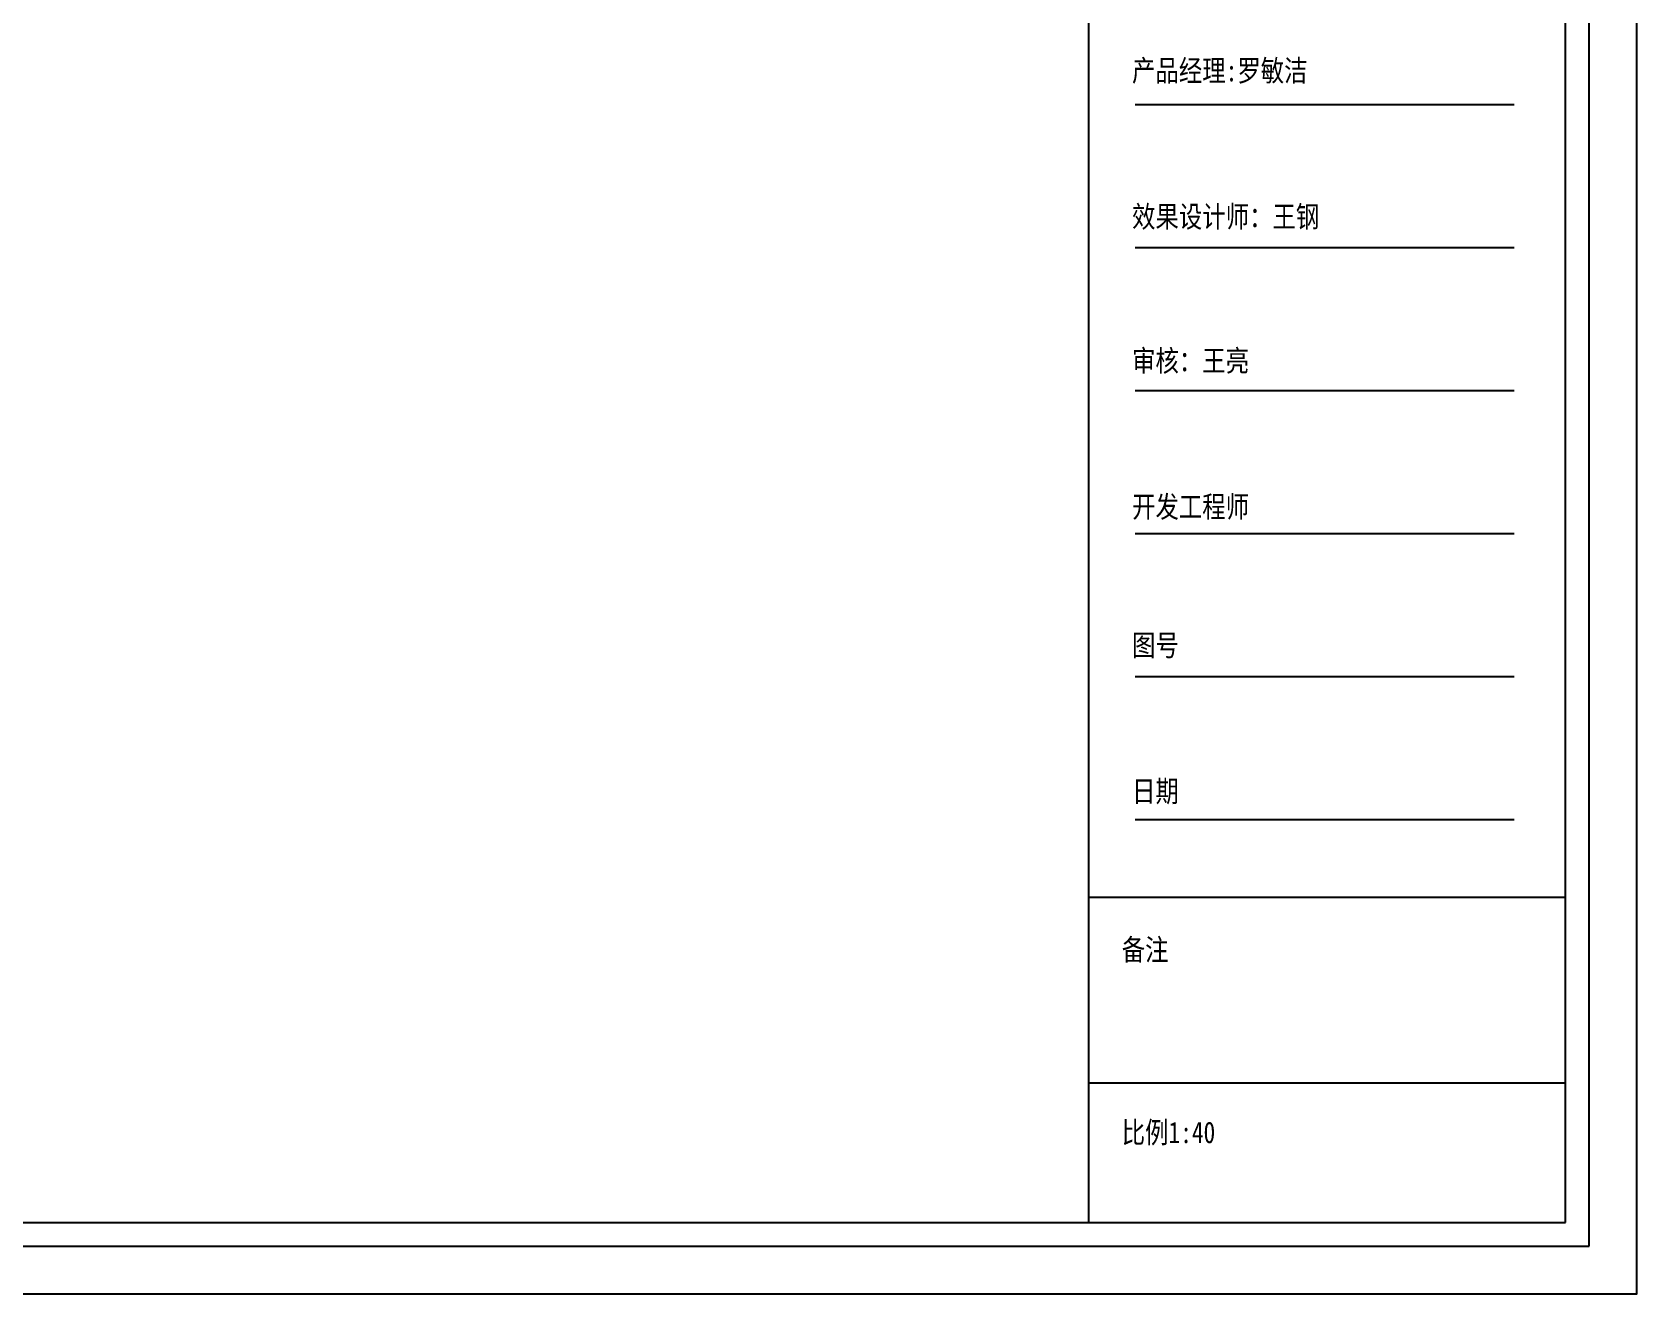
# Model space of a CAD drawing. Extents: x 23971 to 232415, y -48119 to 67869.
# Drawn here: x 189799 to 195275, y 22444 to 26748 of the extents above; entities that cross this region are included whole.
import ezdxf

# ---------------------------------------------------------------- set-up
doc = ezdxf.new("R2010")
doc.units = 0
doc.header["$LTSCALE"] = 1000
doc.header["$MEASUREMENT"] = 0
doc.styles.add('WJ', font='', dxfattribs={"width": 0.8, "height": 135})
doc.styles.get('WJ').set_extended_font_data('FangSong_GB2312')

# ---------------------------------------------------------------- blocks, each defined once
blk = doc.blocks.new('40kuang')
at = {"color": 251}
for p, q in [((-169558.1, 28598.2), (-169558.1, 36672.9)), ((-181089.5, 28598.2), (-169558.1, 28598.2))]:
    blk.add_line(p, q, dxfattribs=at)
for p, q in [((-171265.8, 28679.5), (-171265.8, 36591.5)), ((-169639.4, 28679.5), (-169639.4, 36591.5)), ((-171107.3, 32493.3), (-169814.7, 32493.3)), ((-171107.3, 32005.4), (-169814.7, 32005.4)), ((-171107.3, 31517.4), (-169814.7, 31517.4)), ((-171107.3, 31029.5), (-169814.7, 31029.5)), ((-171107.3, 30541.6), (-169814.7, 30541.6)), ((-171107.3, 30053.6), (-169814.7, 30053.6)), ((-171265.8, 29788.8), (-169639.4, 29788.8)), ((-171265.8, 29155.8), (-169639.4, 29155.8)), ((-181008.2, 28679.5), (-169639.4, 28679.5))]:
    blk.add_line(p, q)
blk.add_lwpolyline([(-181275.4, 28435.5), (-169395.4, 28435.5), (-169395.4, 36835.5), (-181275.4, 36835.5)], close=True)
at = {"char_height": 73.19, "attachment_point": 1, "style": 'WJ'}
for s, insert, width in [('{\\fSimSun|b0|i0|c134|p2;产品经理:罗敏洁}', (-171118.1, 32645.4), 890.377), ('{\\fSimSun|b0|i0|c134|p2;审核：王亮}', (-171118.1, 31655.6), 437.804), ('{\\fSimSun|b0|i0|c134|p2;开发工程师}', (-171118.1, 31157.6), 437.804), ('图号', (-171118.1, 30685.1), 437.804), ('日期', (-171118.1, 30187), 437.804), ('{\\fSimSun|b0|i0|c134|p2;备注}', (-171153.3, 29646.4), 583.485), ('{\\fSimSun|b0|i0|c134|p2;比例1:40}', (-171153.3, 29023.1), 583.485)]:
    blk.add_mtext(s, dxfattribs=dict(at, insert=insert, width=width))

msp = doc.modelspace()

# ---------------------------------------------------------------- block references
at = {"color": 146}
msp.add_blockref('40kuang', (364669.9, -5992), dxfattribs=at)

# ---------------------------------------------------------------- texts
at = {"insert": (193551.8, 26155.3), "char_height": 73.19, "width": 914.728, "attachment_point": 1, "style": 'WJ'}
msp.add_mtext('{\\fSimSun|b0|i0|c134|p2;效果设计师：王钢}', dxfattribs=at)

doc.saveas('drawing.dxf')
